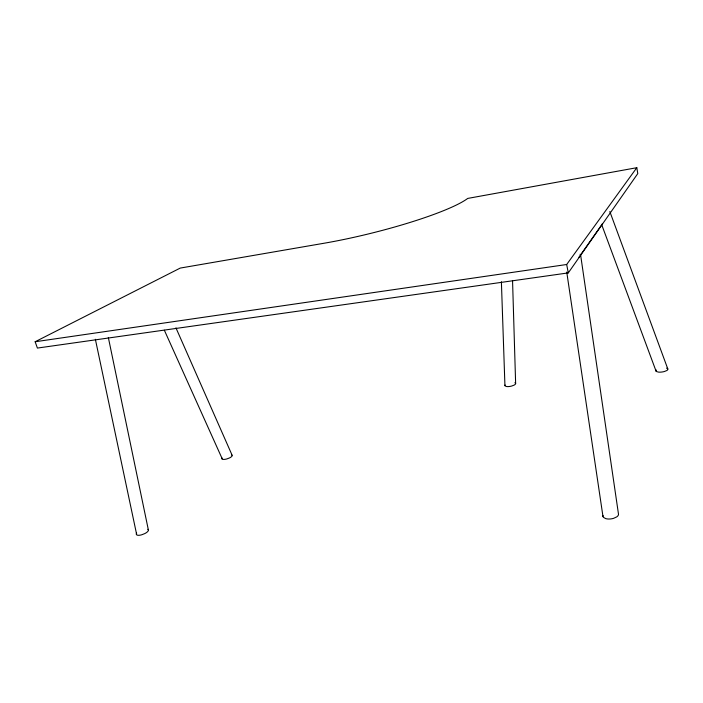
<?xml version="1.0" encoding="UTF-8"?>
<svg xmlns="http://www.w3.org/2000/svg" width="703" height="703" viewBox="0 0 703 703"><rect width="100%" height="100%" fill="white"/><g stroke="black" fill="none" stroke-linecap="round" stroke-linejoin="round"><path stroke-width="1.05" d="M580.133 254.222L580.441 255.119L602.559 223.572M578.956 257.245L579.949 255.83M568.288 272.896L637.788 173.588L636.804 167.701L467.723 198.422A106.97 15.387 -14 0 1 324.241 243.212L180.232 268.08L35.15 341.755L37.4 348.073L568.288 272.896L566.68 264.504L636.804 167.701M35.15 341.755L566.68 264.504M666.541 368.152L667.358 368.495A5.844 1.951 -8.5 0 1 666.752 370.56L664.344 371.527A6.081 2.03 -8.5 0 1 658.403 372.089L656.479 371.536A5.844 1.951 -8.5 0 1 656.391 370.024M514.86 382.766L515.422 383.1A5.308 1.766 -11.7 0 1 514.139 385.103L511.749 386.026A5.527 1.837 -11.7 0 1 506.538 386.518L505.123 385.965A5.308 1.766 -11.7 0 1 505.097 385.024M231.551 454.788L232.218 455.535A5.589 1.828 -17.8 0 1 229.538 457.925L226.911 458.918A5.369 1.758 -17.8 0 1 222.412 459.244L164.353 330.225M147.867 529.306L148.386 530.387A6.591 2.364 -20.6 0 1 144.844 533.559L141.716 534.79A6.336 2.267 -20.6 0 1 136.76 534.957L95.371 339.285M175.935 327.835L232.052 455.096M601.583 224.389L656.048 371.096M609.826 211.541L667.806 368.934M221.92 458.927L221.77 458.479A5.589 1.828 -17.8 0 1 221.972 457.934M108.332 337.466L148.333 529.763M566.741 272.07L602.963 516.433M580.564 254.618L618.455 513.911A8.067 3.761 -8 0 1 616.786 516.854L613.508 518.375A7.751 3.612 -8 0 1 605.775 518.638L603.42 517.329A8.067 3.761 -8 0 1 603.033 515.448M136.312 534.491L136.277 533.858A6.599 2.364 -20.6 0 1 136.654 533.111M501.388 281.754L504.93 385.525M512.549 280.55L515.633 383.53"/></g></svg>
